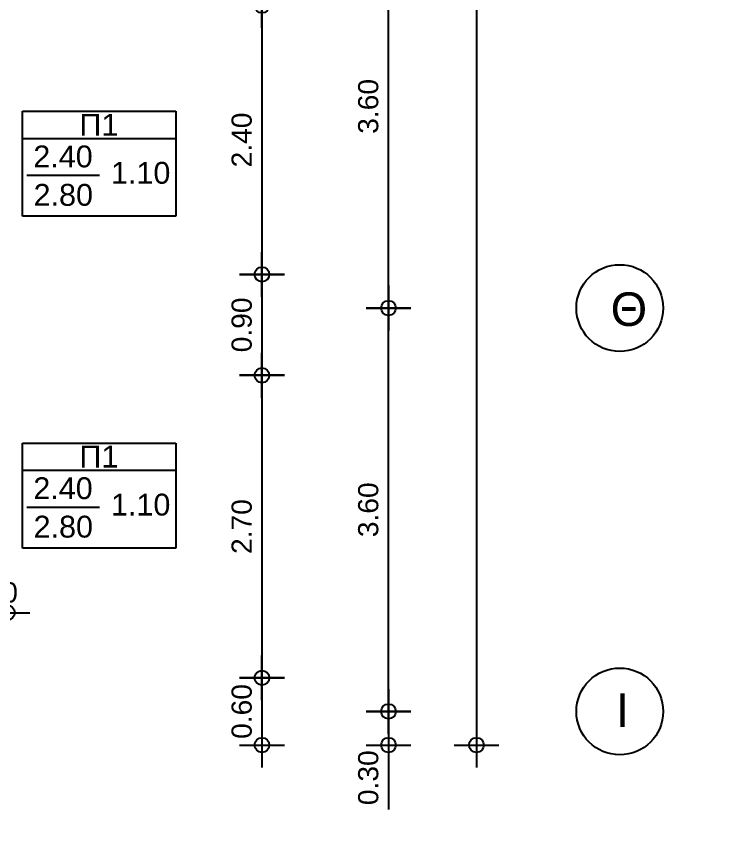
# Model space of a CAD drawing. Header units: metres. Extents: x -11 to 85, y -301 to 135.
# Drawn here: x 47.86 to 54.16, y -128.94 to -121.51 of the extents above; entities that cross this region are included whole.
import ezdxf

# ---------------------------------------------------------------- set-up
doc = ezdxf.new("R2010")
doc.units = ezdxf.units.M
doc.header["$LTSCALE"] = 0.036
doc.header["$PDMODE"] = 2
doc.layers.add('arxitek aorofos', color=252, linetype='Continuous')
doc.layers.add('DIMBLK', color=252, linetype='Continuous')
doc.styles.add('COMU-N', font='arial.ttf')
doc.styles.get("Standard").update_dxf_attribs({"font": 'arial.ttf'})
doc.dimstyles.new('CADWDOT', dxfattribs={"dimscale": 0.1, "dimtxt": 1.8, "dimasz": 0.08, "dimexe": 2, "dimexo": 0, "dimgap": 0.09, "dimtad": 0, "dimrnd": 0.001, "dimzin": 0, "dimdsep": 46, "dimtxsty": 'Standard', "dimblk1": 'ARTDIM', "dimblk2": 'ARTDIM', "dimsah": 1, "dimcen": 0.09, "dimdle": 0.05, "dimse1": 1, "dimse2": 1, "dimadec": 0, "dimazin": 0, "dimtfac": 1, "dimtmove": 0, "dimatfit": 3, "dimldrblk": 'ARTDIM', "dimfxl": 2, "dimtvp": 0.9999, "dimtolj": 1, "dimtzin": 0, "dimarcsym": 0})

# ---------------------------------------------------------------- blocks, each defined once
blk = doc.blocks.new('ARTDIM')
at = {"layer": 'DIMBLK'}
for p, q in [((0, -24.9975), (0, 24.9975)), ((-24.9975, 0), (24.9975, 0))]:
    blk.add_line(p, q, dxfattribs=at)
blk.add_circle((0, 0), 8.25, dxfattribs=at)
blk = doc.blocks.new('*D1058')
at = {"layer": 'arxitek aorofos', "color": 0, "lineweight": -2}
blk.add_line((51.9621, -98.6155), (51.9621, -127.9995), dxfattribs=at)
at = {"layer": 'Defpoints', "color": 0, "transparency": 16777216}
for p in [(49.0767, -98.6075), (49.0767, -128.0075), (51.9621, -128.0075)]:
    blk.add_point(p, dxfattribs=at)
at = {"layer": 'arxitek aorofos', "color": 0, "lineweight": -2, "xscale": 0.008, "yscale": 0.008, "zscale": 0.008}
for p, rotation in [((51.9621, -98.6075), 90), ((51.9621, -128.0075), 270)]:
    blk.add_blockref('ARTDIM', p, dxfattribs=dict(at, rotation=rotation))
at = {"layer": 'arxitek aorofos', "color": 0, "insert": (51.7821, -113.3075), "char_height": 0.18, "attachment_point": 5, "rotation": 90}
blk.add_mtext('\\A1;29.40', dxfattribs=at)
blk = doc.blocks.new('*D1059')
at = {"layer": 'arxitek aorofos', "color": 0, "lineweight": -2}
for p, q in [((51.1768, -127.7155), (51.1768, -127.9995)), ((51.1768, -128.0075), (51.1768, -128.5821))]:
    blk.add_line(p, q, dxfattribs=at)
at = {"layer": 'Defpoints', "color": 0, "transparency": 16777216}
for p in [(49.0767, -127.7075), (49.0767, -128.0075), (51.1768, -128.0075)]:
    blk.add_point(p, dxfattribs=at)
at = {"layer": 'arxitek aorofos', "color": 0, "lineweight": -2, "xscale": 0.008, "yscale": 0.008, "zscale": 0.008}
for p, rotation in [((51.1768, -127.7075), 90), ((51.1768, -128.0075), 270)]:
    blk.add_blockref('ARTDIM', p, dxfattribs=dict(at, rotation=rotation))
at = {"layer": 'arxitek aorofos', "color": 0, "insert": (50.9968, -128.2988), "char_height": 0.18, "attachment_point": 5, "rotation": 90}
blk.add_mtext('\\A1;0.30', dxfattribs=at)
blk = doc.blocks.new('*D1060')
at = {"layer": 'arxitek aorofos', "color": 0, "lineweight": -2}
blk.add_line((51.1768, -127.6995), (51.1768, -124.1155), dxfattribs=at)
at = {"layer": 'Defpoints', "color": 0, "transparency": 16777216}
for p in [(51.1768, -124.1075), (54.1573, -124.1075), (49.0767, -127.7075)]:
    blk.add_point(p, dxfattribs=at)
at = {"layer": 'arxitek aorofos', "color": 0, "lineweight": -2, "xscale": 0.008, "yscale": 0.008, "zscale": 0.008}
for p, rotation in [((51.1768, -124.1075), 90), ((51.1768, -127.7075), 270)]:
    blk.add_blockref('ARTDIM', p, dxfattribs=dict(at, rotation=rotation))
at = {"layer": 'arxitek aorofos', "color": 0, "insert": (50.9968, -125.9075), "char_height": 0.18, "attachment_point": 5, "rotation": 90}
blk.add_mtext('\\A1;3.60', dxfattribs=at)
blk = doc.blocks.new('*D1061')
at = {"layer": 'arxitek aorofos', "color": 0, "lineweight": -2}
blk.add_line((51.1768, -124.0995), (51.1768, -120.5155), dxfattribs=at)
at = {"layer": 'Defpoints', "color": 0, "transparency": 16777216}
for p in [(51.1768, -120.5075), (54.1573, -120.5075), (54.1573, -124.1075)]:
    blk.add_point(p, dxfattribs=at)
at = {"layer": 'arxitek aorofos', "color": 0, "lineweight": -2, "xscale": 0.008, "yscale": 0.008, "zscale": 0.008}
for p, rotation in [((51.1768, -120.5075), 90), ((51.1768, -124.1075), 270)]:
    blk.add_blockref('ARTDIM', p, dxfattribs=dict(at, rotation=rotation))
at = {"layer": 'arxitek aorofos', "color": 0, "insert": (50.9968, -122.3075), "char_height": 0.18, "attachment_point": 5, "rotation": 90}
blk.add_mtext('\\A1;3.60', dxfattribs=at)
blk = doc.blocks.new('*D1081')
at = {"layer": 'arxitek aorofos', "color": 0, "lineweight": -2}
blk.add_line((50.0469, -119.6155), (50.0469, -121.3995), dxfattribs=at)
at = {"layer": 'Defpoints', "color": 0, "transparency": 16777216}
for p in [(49.0767, -119.6075), (49.0767, -121.4075), (50.0469, -121.4075)]:
    blk.add_point(p, dxfattribs=at)
at = {"layer": 'arxitek aorofos', "color": 0, "lineweight": -2, "xscale": 0.008, "yscale": 0.008, "zscale": 0.008}
for p, rotation in [((50.0469, -119.6075), 90), ((50.0469, -121.4075), 270)]:
    blk.add_blockref('ARTDIM', p, dxfattribs=dict(at, rotation=rotation))
at = {"layer": 'arxitek aorofos', "color": 0, "insert": (49.867, -120.5075), "char_height": 0.18, "attachment_point": 5, "rotation": 90}
blk.add_mtext('\\A1;1.80', dxfattribs=at)
blk = doc.blocks.new('*D1082')
at = {"layer": 'arxitek aorofos', "color": 0, "lineweight": -2}
blk.add_line((50.0469, -121.4155), (50.0469, -123.7995), dxfattribs=at)
at = {"layer": 'Defpoints', "color": 0, "transparency": 16777216}
for p in [(49.0767, -121.4075), (49.0767, -123.8075), (50.0469, -123.8075)]:
    blk.add_point(p, dxfattribs=at)
at = {"layer": 'arxitek aorofos', "color": 0, "lineweight": -2, "xscale": 0.008, "yscale": 0.008, "zscale": 0.008}
for p, rotation in [((50.0469, -121.4075), 90), ((50.0469, -123.8075), 270)]:
    blk.add_blockref('ARTDIM', p, dxfattribs=dict(at, rotation=rotation))
at = {"layer": 'arxitek aorofos', "color": 0, "insert": (49.867, -122.6075), "char_height": 0.18, "attachment_point": 5, "rotation": 90}
blk.add_mtext('\\A1;2.40', dxfattribs=at)
blk = doc.blocks.new('*D1083')
at = {"layer": 'arxitek aorofos', "color": 0, "lineweight": -2}
blk.add_line((50.0469, -123.8155), (50.0469, -124.6995), dxfattribs=at)
at = {"layer": 'Defpoints', "color": 0, "transparency": 16777216}
for p in [(49.0767, -123.8075), (49.0767, -124.7075), (50.0469, -124.7075)]:
    blk.add_point(p, dxfattribs=at)
at = {"layer": 'arxitek aorofos', "color": 0, "lineweight": -2, "xscale": 0.008, "yscale": 0.008, "zscale": 0.008}
for p, rotation in [((50.0469, -123.8075), 90), ((50.0469, -124.7075), 270)]:
    blk.add_blockref('ARTDIM', p, dxfattribs=dict(at, rotation=rotation))
at = {"layer": 'arxitek aorofos', "color": 0, "insert": (49.867, -124.2575), "char_height": 0.18, "attachment_point": 5, "rotation": 90}
blk.add_mtext('\\A1;0.90', dxfattribs=at)
blk = doc.blocks.new('*D1084')
at = {"layer": 'arxitek aorofos', "color": 0, "lineweight": -2}
blk.add_line((50.0469, -124.7155), (50.0469, -127.3995), dxfattribs=at)
at = {"layer": 'Defpoints', "color": 0, "transparency": 16777216}
for p in [(49.0767, -124.7075), (49.0767, -127.4075), (50.0469, -127.4075)]:
    blk.add_point(p, dxfattribs=at)
at = {"layer": 'arxitek aorofos', "color": 0, "lineweight": -2, "xscale": 0.008, "yscale": 0.008, "zscale": 0.008}
for p, rotation in [((50.0469, -124.7075), 90), ((50.0469, -127.4075), 270)]:
    blk.add_blockref('ARTDIM', p, dxfattribs=dict(at, rotation=rotation))
at = {"layer": 'arxitek aorofos', "color": 0, "insert": (49.867, -126.0575), "char_height": 0.18, "attachment_point": 5, "rotation": 90}
blk.add_mtext('\\A1;2.70', dxfattribs=at)
blk = doc.blocks.new('*D1085')
at = {"layer": 'arxitek aorofos', "color": 0, "lineweight": -2}
blk.add_line((50.0469, -127.4155), (50.0469, -127.9995), dxfattribs=at)
at = {"layer": 'Defpoints', "color": 0, "transparency": 16777216}
for p in [(49.0767, -127.4075), (49.0767, -128.0075), (50.0469, -128.0075)]:
    blk.add_point(p, dxfattribs=at)
at = {"layer": 'arxitek aorofos', "color": 0, "lineweight": -2, "xscale": 0.008, "yscale": 0.008, "zscale": 0.008}
for p, rotation in [((50.0469, -127.4075), 90), ((50.0469, -128.0075), 270)]:
    blk.add_blockref('ARTDIM', p, dxfattribs=dict(at, rotation=rotation))
at = {"layer": 'arxitek aorofos', "color": 0, "insert": (49.867, -127.7075), "char_height": 0.18, "attachment_point": 5, "rotation": 90}
blk.add_mtext('\\A1;0.60', dxfattribs=at)
blk = doc.blocks.new('*D1112')
at = {"layer": 'arxitek aorofos', "color": 0, "lineweight": -2}
blk.add_line((47.4817, -126.8263), (47.7657, -126.8263), dxfattribs=at)
at = {"layer": 'Defpoints', "color": 0, "transparency": 16777216}
for p in [(47.7737, -126.8263), (47.4737, -127.7075), (47.7737, -127.7075)]:
    blk.add_point(p, dxfattribs=at)
at = {"layer": 'arxitek aorofos', "color": 0, "lineweight": -2, "xscale": 0.008, "yscale": 0.008, "zscale": 0.008, "rotation": 180}
blk.add_blockref('ARTDIM', (47.4737, -126.8263), dxfattribs=at)
at = {"layer": 'arxitek aorofos', "color": 0, "lineweight": -2, "xscale": 0.008, "yscale": 0.008, "zscale": 0.008}
blk.add_blockref('ARTDIM', (47.7737, -126.8263), dxfattribs=at)
at = {"layer": 'arxitek aorofos', "color": 0, "insert": (47.6237, -126.6463), "char_height": 0.18, "attachment_point": 5}
blk.add_mtext('\\A1;0.30', dxfattribs=at)
blk = doc.blocks.new('*D1184')
at = {"layer": 'arxitek aorofos', "color": 0, "lineweight": -2}
blk.add_line((40.1317, -131.3804), (47.7657, -131.3804), dxfattribs=at)
at = {"layer": 'Defpoints', "color": 0, "transparency": 16777216}
for p in [(40.1237, -128.0075), (47.7737, -128.0075), (47.7737, -131.3804)]:
    blk.add_point(p, dxfattribs=at)
at = {"layer": 'arxitek aorofos', "color": 0, "lineweight": -2, "xscale": 0.008, "yscale": 0.008, "zscale": 0.008, "rotation": 180}
blk.add_blockref('ARTDIM', (40.1237, -131.3804), dxfattribs=at)
at = {"layer": 'arxitek aorofos', "color": 0, "lineweight": -2, "xscale": 0.008, "yscale": 0.008, "zscale": 0.008}
blk.add_blockref('ARTDIM', (47.7737, -131.3804), dxfattribs=at)
at = {"layer": 'arxitek aorofos', "color": 0, "insert": (43.9487, -131.2004), "char_height": 0.18, "attachment_point": 5}
blk.add_mtext('\\A1;7.65', dxfattribs=at)

msp = doc.modelspace()

# ---------------------------------------------------------------- linework, layer by layer
at = {"layer": 'arxitek aorofos'}
for p, q in [((47.9105, -123.2885), (47.9105, -122.3509)), ((47.9105, -122.3509), (49.2778, -122.3509)), ((49.2778, -122.3509), (49.2778, -123.2885)), ((49.2778, -122.5966), (47.9105, -122.5966)), ((47.9495, -122.9222), (48.5954, -122.9222)), ((49.2778, -123.2885), (47.9105, -123.2885)), ((47.9105, -126.2496), (47.9105, -125.312)), ((47.9105, -125.312), (49.2778, -125.312)), ((49.2778, -125.312), (49.2778, -126.2496)), ((49.2778, -125.5577), (47.9105, -125.5577)), ((47.9495, -125.8832), (48.5954, -125.8832)), ((49.2778, -126.2496), (47.9105, -126.2496))]:
    msp.add_line(p, q, dxfattribs=at)
for centre in [(53.2415, -124.1075), (53.2415, -127.7075)]:
    msp.add_circle(centre, 0.3872, dxfattribs=at)

# ---------------------------------------------------------------- texts
at = {"layer": 'arxitek aorofos', "style": 'COMU-N'}
for s, height, p in [('Π1', 0.195, (48.4179, -122.5694)), ('2.40', 0.195, (48.0061, -122.8517)), ('1.10', 0.195, (48.6995, -122.9978)), ('2.80', 0.195, (48.0085, -123.1947)), ('Θ', 0.3, (53.1601, -124.2673)), ('Π1', 0.195, (48.4179, -125.5304)), ('2.40', 0.195, (48.0061, -125.8127)), ('1.10', 0.195, (48.6995, -125.9589)), ('2.80', 0.195, (48.0085, -126.1557)), ('Ι', 0.3, (53.2083, -127.8458))]:
    msp.add_text(s, height=height, dxfattribs=at).set_placement(p)

# ---------------------------------------------------------------- dimensions: what is measured, and where the dimension line sits
at = {"layer": 'arxitek aorofos'}
for base, p1, p2, picture, middle in [((51.9621, -128.0075), (49.0767, -98.6075), (49.0767, -128.0075), '*D1058', (51.7821, -113.3075)), ((50.0469, -121.4075), (49.0767, -119.6075), (49.0767, -121.4075), '*D1081', (49.867, -120.5075)), ((51.1768, -120.5075), (54.1573, -124.1075), (54.1573, -120.5075), '*D1061', (50.9968, -122.3075)), ((50.0469, -123.8075), (49.0767, -121.4075), (49.0767, -123.8075), '*D1082', (49.867, -122.6075)), ((50.0469, -124.7075), (49.0767, -123.8075), (49.0767, -124.7075), '*D1083', (49.867, -124.2575)), ((51.1768, -124.1075), (49.0767, -127.7075), (54.1573, -124.1075), '*D1060', (50.9968, -125.9075)), ((50.0469, -127.4075), (49.0767, -124.7075), (49.0767, -127.4075), '*D1084', (49.867, -126.0575)), ((50.0469, -128.0075), (49.0767, -127.4075), (49.0767, -128.0075), '*D1085', (49.867, -127.7075)), ((51.1768, -128.0075), (49.0767, -127.7075), (49.0767, -128.0075), '*D1059', (50.9968, -128.2988))]:
    dim = msp.add_linear_dim(base=base, p1=p1, p2=p2, angle=90, dimstyle='CADWDOT', dxfattribs=at)
    dim.commit()
    dim.dimension.update_dxf_attribs({"geometry": picture, "text_midpoint": middle})
dim = msp.add_linear_dim(base=(47.7737, -126.8263), p1=(47.4737, -127.7075), p2=(47.7737, -127.7075), dimstyle='CADWDOT', dxfattribs=at)
dim.commit()
dim.dimension.update_dxf_attribs({"geometry": '*D1112', "text_midpoint": (47.6237, -126.8263), "dimtype": 160})
dim = msp.add_aligned_dim(p1=(40.1237, -128.0075), p2=(47.7737, -128.0075), distance=-3.3729, dimstyle='CADWDOT', dxfattribs=at)
dim.commit()
dim.dimension.update_dxf_attribs({"geometry": '*D1184', "text_midpoint": (43.9487, -131.2004)})

doc.saveas('drawing.dxf')
